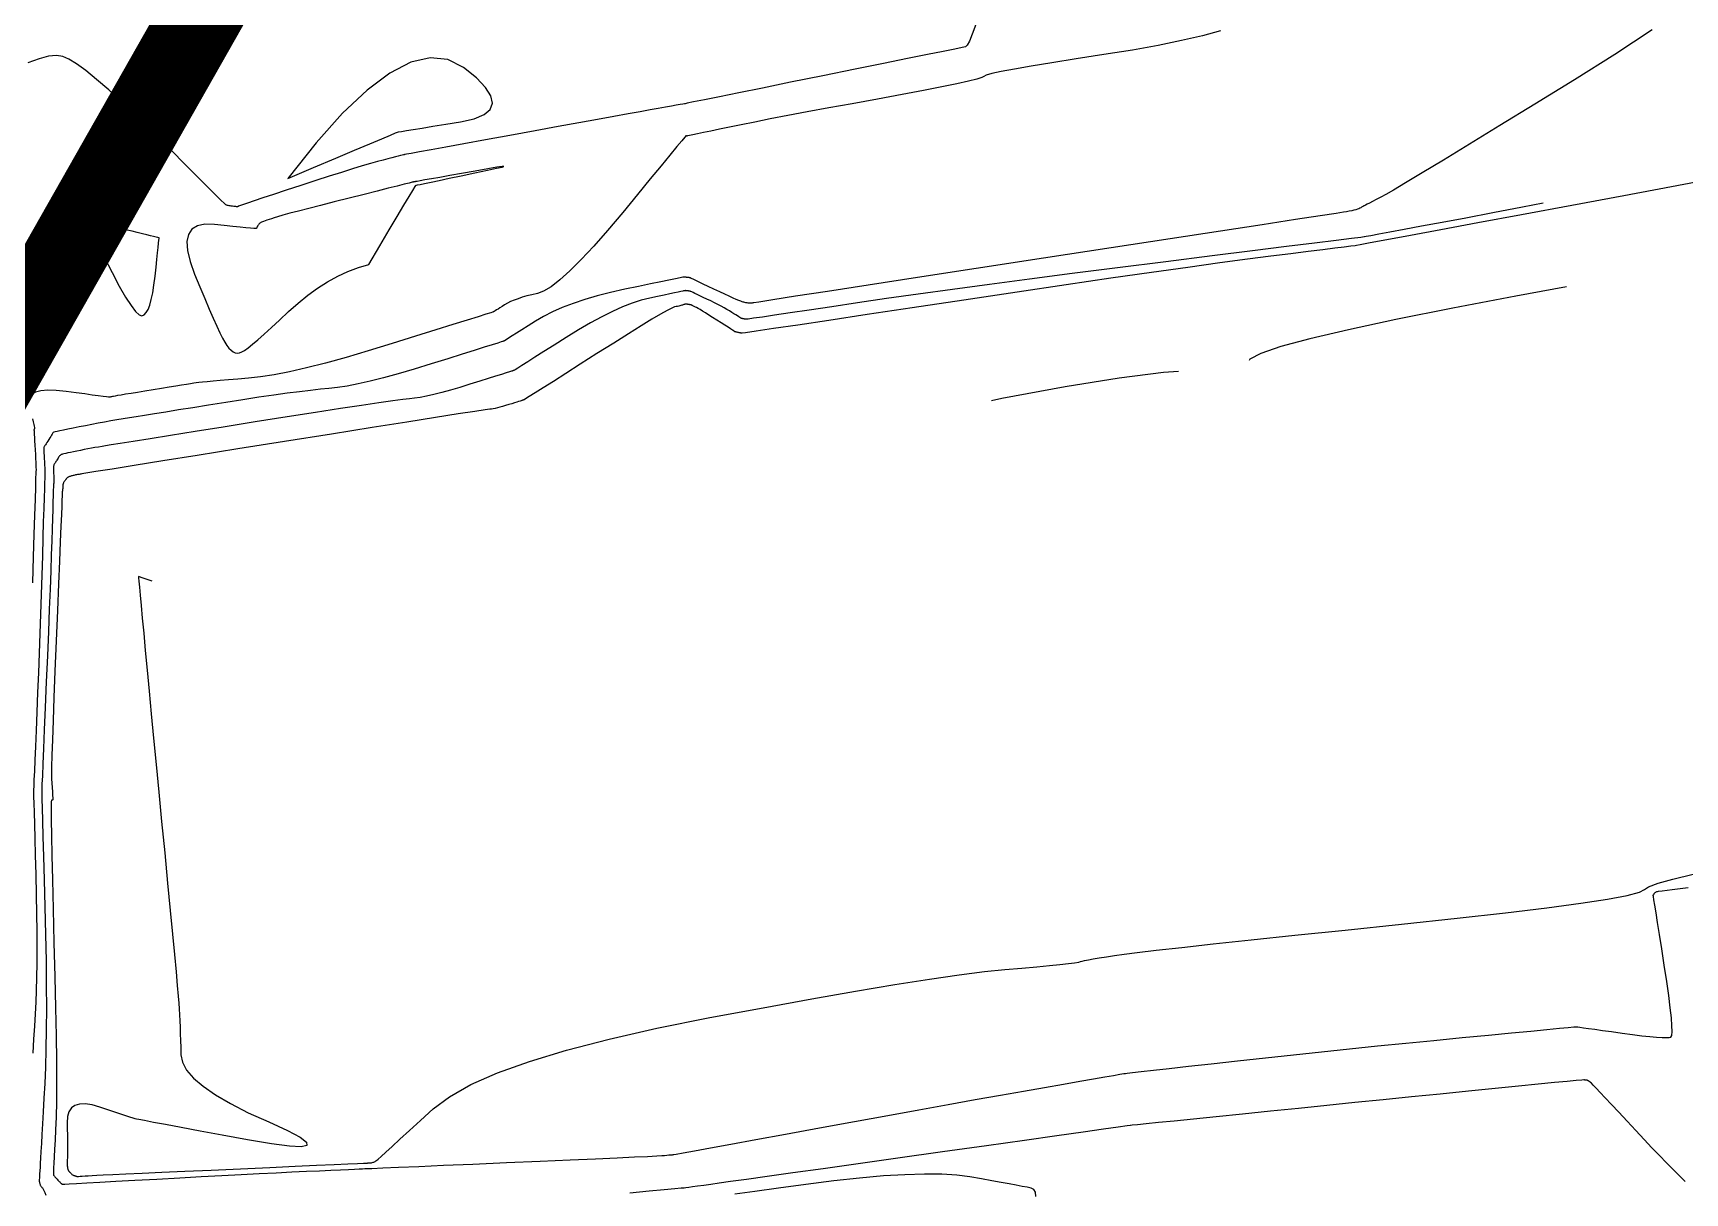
# Model space of a CAD drawing. Header units: metres. Extents: x 729358 to 732680, y 1423022 to 1426117.
# Drawn here: x 730748.8 to 730826.2, y 1425773.2 to 1425827.6 of the extents above; entities that cross this region are included whole.
import ezdxf

# ---------------------------------------------------------------- set-up
doc = ezdxf.new("R2010")
doc.units = ezdxf.units.M
doc.header["$MEASUREMENT"] = 0
doc.linetypes.add('PHANTOM', pattern=[2.5, 1.25, -0.25, 0.25, -0.25, 0.25, -0.25])
for name, color, linetype in [('36Bound', 6, 'PHANTOM'), ('CONTOUR', 59, 'Continuous'), ('INDEX-CON', 252, 'Continuous')]:
    doc.layers.add(name, color=color, linetype=linetype)

# ---------------------------------------------------------------- blocks, each defined once
blk = doc.blocks.new('ct 50 rai')
at = {"layer": 'CONTOUR'}
for points in [[(-209.007, 48.957), (-209.178, 48.507), (-209.316, 48.183), (-209.423, 47.984), (-209.497, 47.911), (-209.653, 47.88), (-210.003, 47.81), (-210.547, 47.701), (-211.286, 47.551), (-212.219, 47.362), (-213.347, 47.134), (-214.669, 46.865), (-216.186, 46.557), (-217.699, 46.25), (-219.01, 45.983), (-220.12, 45.758), (-221.028, 45.574), (-221.734, 45.43), (-222.239, 45.328), (-222.541, 45.266), (-222.642, 45.246), (-222.642, 45.246), (-222.642, 45.246), (-222.643, 45.246), (-222.643, 45.246), (-222.643, 45.246), (-222.643, 45.246), (-222.643, 45.246), (-222.643, 45.246), (-222.669, 45.241), (-222.746, 45.227), (-222.874, 45.205), (-223.053, 45.173), (-223.283, 45.132), (-223.565, 45.082), (-223.897, 45.023), (-224.281, 44.955), (-224.742, 44.873), (-225.306, 44.772), (-225.972, 44.651), (-226.741, 44.512), (-227.613, 44.354), (-228.588, 44.176), (-229.666, 43.98), (-230.846, 43.764), (-232.001, 43.553), (-233.003, 43.37), (-233.85, 43.215), (-234.544, 43.088), (-235.084, 42.99), (-235.47, 42.919), (-235.703, 42.876), (-235.782, 42.862), (-235.784, 42.861), (-235.787, 42.861), (-235.791, 42.86), (-235.796, 42.859), (-235.801, 42.857), (-235.807, 42.856), (-235.814, 42.854), (-235.822, 42.852), (-235.844, 42.847), (-235.894, 42.834), (-235.973, 42.814), (-236.081, 42.787), (-236.217, 42.753), (-236.382, 42.712), (-236.575, 42.664), (-236.796, 42.609), (-237.063, 42.538), (-237.391, 42.445), (-237.78, 42.33), (-238.231, 42.192), (-238.744, 42.032), (-239.318, 41.849), (-239.953, 41.643), (-240.65, 41.415), (-241.332, 41.191), (-241.924, 40.996), (-242.425, 40.831), (-242.836, 40.696), (-243.155, 40.591), (-243.385, 40.515), (-243.523, 40.469), (-243.571, 40.452), (-243.574, 40.451), (-243.576, 40.449), (-243.579, 40.447), (-243.581, 40.445), (-243.583, 40.443), (-243.585, 40.441), (-243.587, 40.438), (-243.588, 40.436), (-243.59, 40.433), (-243.591, 40.431), (-243.592, 40.428), (-243.593, 40.426), (-243.594, 40.425), (-243.594, 40.423), (-243.595, 40.421), (-243.595, 40.42), (-243.599, 40.419), (-243.611, 40.42), (-243.631, 40.421), (-243.658, 40.423), (-243.694, 40.427), (-243.737, 40.431), (-243.788, 40.437), (-243.847, 40.443), (-243.906, 40.451), (-243.96, 40.458), (-244.008, 40.466), (-244.05, 40.474), (-244.086, 40.483), (-244.116, 40.491), (-244.14, 40.5), (-244.159, 40.509), (-244.224, 40.569), (-244.391, 40.731), (-244.658, 40.995), (-245.025, 41.36), (-245.494, 41.827), (-246.063, 42.396), (-246.732, 43.066), (-247.503, 43.838), (-248.288, 44.614), (-249.003, 45.298), (-249.647, 45.89), (-250.221, 46.389), (-250.723, 46.796), (-251.156, 47.11), (-251.517, 47.332), (-251.808, 47.461), (-252.102, 47.504), (-252.472, 47.468), (-252.918, 47.353), (-253.44, 47.158)], [(-177.31, 48.703), (-179.062, 47.556), (-180.954, 46.368), (-182.808, 45.227), (-184.449, 44.22), (-185.876, 43.347), (-187.089, 42.609), (-188.088, 42.005), (-188.874, 41.535), (-189.446, 41.199), (-189.804, 40.998), (-190.04, 40.872), (-190.245, 40.763), (-190.419, 40.67), (-190.562, 40.594), (-190.674, 40.535), (-190.756, 40.493), (-190.806, 40.467), (-190.826, 40.457), (-190.832, 40.455), (-190.844, 40.449), (-190.86, 40.441), (-190.881, 40.43), (-190.907, 40.415), (-190.938, 40.398), (-190.974, 40.377), (-191.014, 40.354), (-191.064, 40.329), (-191.126, 40.304), (-191.202, 40.28), (-191.291, 40.256), (-191.394, 40.233), (-191.509, 40.209), (-191.638, 40.186), (-191.779, 40.164), (-192.129, 40.11), (-192.881, 39.995), (-194.035, 39.818), (-195.592, 39.579), (-197.551, 39.279), (-199.913, 38.917), (-202.677, 38.493), (-205.844, 38.007), (-209.003, 37.523), (-211.744, 37.102), (-214.067, 36.745), (-215.973, 36.453), (-217.461, 36.224), (-218.531, 36.058), (-219.183, 35.957), (-219.418, 35.92), (-219.444, 35.915), (-219.471, 35.911), (-219.499, 35.908), (-219.528, 35.905), (-219.558, 35.904), (-219.589, 35.904), (-219.62, 35.904), (-219.653, 35.906), (-219.687, 35.908), (-219.723, 35.912), (-219.76, 35.918), (-219.798, 35.925), (-219.838, 35.934), (-219.88, 35.944), (-219.923, 35.955), (-219.968, 35.968), (-220.029, 35.99), (-220.119, 36.026), (-220.239, 36.077), (-220.389, 36.144), (-220.569, 36.225), (-220.779, 36.322), (-221.019, 36.433), (-221.288, 36.559), (-221.555, 36.685), (-221.786, 36.794), (-221.981, 36.886), (-222.142, 36.962), (-222.266, 37.02), (-222.355, 37.062), (-222.409, 37.088), (-222.427, 37.096), (-222.427, 37.096), (-222.428, 37.096), (-222.428, 37.096), (-222.428, 37.097), (-222.429, 37.097), (-222.43, 37.097), (-222.43, 37.097), (-222.431, 37.097), (-222.434, 37.097), (-222.441, 37.098), (-222.452, 37.1), (-222.466, 37.101), (-222.485, 37.103), (-222.508, 37.106), (-222.535, 37.109), (-222.566, 37.113), (-222.597, 37.116), (-222.624, 37.119), (-222.647, 37.122), (-222.666, 37.124), (-222.681, 37.125), (-222.692, 37.126), (-222.699, 37.127), (-222.702, 37.127), (-222.746, 37.117), (-222.876, 37.09), (-223.092, 37.045), (-223.394, 36.982), (-223.782, 36.901), (-224.256, 36.803), (-224.816, 36.686), (-225.462, 36.552), (-226.131, 36.403), (-226.758, 36.244), (-227.344, 36.073), (-227.889, 35.892), (-228.393, 35.7), (-228.856, 35.498), (-229.277, 35.284), (-229.658, 35.06), (-229.996, 34.845), (-230.29, 34.657), (-230.54, 34.498), (-230.747, 34.368), (-230.91, 34.265), (-231.029, 34.191), (-231.105, 34.144), (-231.137, 34.127), (-231.147, 34.123), (-231.156, 34.119), (-231.165, 34.116), (-231.174, 34.113), (-231.182, 34.11), (-231.19, 34.107), (-231.197, 34.105), (-231.204, 34.102), (-231.262, 34.084), (-231.423, 34.033), (-231.686, 33.951), (-232.052, 33.836), (-232.521, 33.689), (-233.092, 33.51), (-233.766, 33.299), (-234.543, 33.055), (-235.342, 32.81), (-236.084, 32.594), (-236.768, 32.407), (-237.396, 32.248), (-237.966, 32.118), (-238.479, 32.017), (-238.935, 31.945), (-239.334, 31.902), (-239.733, 31.867), (-240.191, 31.818), (-240.708, 31.756), (-241.283, 31.681), (-241.917, 31.593), (-242.61, 31.492), (-243.361, 31.378), (-244.171, 31.251), (-244.976, 31.122), (-245.712, 31.005), (-246.379, 30.898), (-246.977, 30.803), (-247.507, 30.718), (-247.968, 30.644), (-248.36, 30.582), (-248.684, 30.53), (-248.974, 30.483), (-249.265, 30.434), (-249.557, 30.383), (-249.85, 30.33), (-250.145, 30.275), (-250.441, 30.219), (-250.739, 30.161), (-251.037, 30.101), (-251.318, 30.044), (-251.562, 29.994), (-251.768, 29.952), (-251.938, 29.917), (-252.071, 29.889), (-252.167, 29.869), (-252.226, 29.856), (-252.248, 29.851), (-252.254, 29.845), (-252.266, 29.828), (-252.284, 29.802), (-252.308, 29.766), (-252.337, 29.719), (-252.372, 29.663), (-252.414, 29.597), (-252.46, 29.521), (-252.507, 29.444), (-252.549, 29.377), (-252.585, 29.319), (-252.615, 29.27), (-252.64, 29.23), (-252.66, 29.2), (-252.674, 29.178), (-252.682, 29.166), (-252.687, 29.149), (-252.69, 29.112), (-252.691, 29.055), (-252.691, 28.978), (-252.688, 28.882), (-252.683, 28.766), (-252.677, 28.63), (-252.669, 28.474), (-252.661, 28.318), (-252.654, 28.181), (-252.649, 28.063), (-252.645, 27.963), (-252.643, 27.882), (-252.642, 27.82), (-252.644, 27.776), (-252.646, 27.752), (-252.651, 27.681), (-252.659, 27.498), (-252.669, 27.205), (-252.682, 26.8), (-252.698, 26.283), (-252.717, 25.655), (-252.739, 24.916), (-252.763, 24.065), (-252.79, 23.158), (-252.818, 22.248), (-252.848, 21.337), (-252.879, 20.423), (-252.912, 19.506), (-252.947, 18.588), (-252.983, 17.668), (-253.021, 16.745), (-253.058, 15.879), (-253.089, 15.128), (-253.116, 14.492), (-253.137, 13.972), (-253.154, 13.567), (-253.166, 13.278), (-253.174, 13.103), (-253.176, 13.044), (-253.176, 13.043), (-253.176, 13.041), (-253.176, 13.039), (-253.176, 13.037), (-253.176, 13.034), (-253.176, 13.031), (-253.176, 13.028), (-253.176, 13.024), (-253.175, 12.96), (-253.17, 12.775), (-253.161, 12.469), (-253.15, 12.042), (-253.135, 11.495), (-253.116, 10.827), (-253.095, 10.038), (-253.069, 9.128), (-253.046, 8.186), (-253.03, 7.299), (-253.02, 6.468), (-253.017, 5.693), (-253.021, 4.973), (-253.032, 4.31), (-253.05, 3.701), (-253.075, 3.149), (-253.104, 2.606), (-253.136, 2.028), (-253.171, 1.414), (-253.209, 0.764)], [(-175.762, -5.246), (-176.037, -4.978), (-176.331, -4.685), (-176.644, -4.369), (-176.976, -4.028), (-177.326, -3.664), (-177.696, -3.275), (-178.084, -2.863), (-178.491, -2.427), (-178.882, -2.006), (-179.223, -1.64), (-179.512, -1.33), (-179.751, -1.074), (-179.939, -0.874), (-180.077, -0.729), (-180.163, -0.639), (-180.199, -0.604), (-180.21, -0.596), (-180.22, -0.589), (-180.232, -0.581), (-180.243, -0.574), (-180.255, -0.566), (-180.267, -0.558), (-180.279, -0.55), (-180.292, -0.542), (-180.305, -0.535), (-180.317, -0.528), (-180.33, -0.522), (-180.343, -0.517), (-180.357, -0.512), (-180.37, -0.509), (-180.383, -0.506), (-180.397, -0.504), (-180.41, -0.503), (-180.424, -0.501), (-180.438, -0.499), (-180.453, -0.497), (-180.468, -0.495), (-180.483, -0.493), (-180.498, -0.491), (-180.513, -0.488), (-180.612, -0.495), (-180.875, -0.518), (-181.304, -0.558), (-181.897, -0.615), (-182.656, -0.69), (-183.58, -0.782), (-184.669, -0.89), (-185.923, -1.016), (-187.258, -1.151), (-188.59, -1.285), (-189.919, -1.419), (-191.244, -1.553), (-192.567, -1.687), (-193.887, -1.821), (-195.203, -1.955), (-196.516, -2.089), (-197.746, -2.215), (-198.813, -2.324), (-199.715, -2.416), (-200.454, -2.491), (-201.029, -2.55), (-201.44, -2.592), (-201.687, -2.617), (-201.771, -2.626), (-201.772, -2.626), (-201.774, -2.626), (-201.776, -2.626), (-201.777, -2.627), (-201.779, -2.627), (-201.781, -2.627), (-201.782, -2.627), (-201.784, -2.627), (-201.923, -2.647), (-202.336, -2.705), (-203.024, -2.802), (-203.986, -2.937), (-205.223, -3.111), (-206.735, -3.323), (-208.52, -3.574), (-210.581, -3.864), (-212.667, -4.157), (-214.531, -4.419), (-216.172, -4.649), (-217.59, -4.848), (-218.786, -5.015), (-219.759, -5.151), (-220.509, -5.255), (-221.037, -5.328), (-221.427, -5.382), (-221.766, -5.429), (-222.052, -5.468), (-222.286, -5.5), (-222.469, -5.525), (-222.599, -5.543), (-222.677, -5.554), (-222.704, -5.557), (-222.704, -5.557), (-222.705, -5.558), (-222.706, -5.558), (-222.708, -5.558), (-222.71, -5.558), (-222.712, -5.558), (-222.715, -5.559), (-222.718, -5.559), (-222.821, -5.569), (-223.124, -5.596), (-223.626, -5.642), (-224.329, -5.706), (-225.23, -5.788)]]:
    blk.add_lwpolyline(points, dxfattribs=at)
at = {"layer": 'CONTOUR', "flags": 128}
for points in [[(-174.348, 41.748), (-176.406, 41.36), (-178.649, 40.939), (-181.078, 40.485), (-183.441, 40.045), (-185.49, 39.663), (-187.223, 39.34), (-188.642, 39.076), (-189.745, 38.87), (-190.534, 38.723), (-191.008, 38.635), (-191.166, 38.606), (-191.168, 38.605), (-191.169, 38.605), (-191.17, 38.605), (-191.172, 38.605), (-191.174, 38.604), (-191.175, 38.604), (-191.177, 38.604), (-191.179, 38.603), (-191.243, 38.595), (-191.432, 38.572), (-191.746, 38.533), (-192.185, 38.478), (-192.748, 38.408), (-193.436, 38.322), (-194.249, 38.221), (-195.186, 38.104), (-196.286, 37.963), (-197.585, 37.789), (-199.084, 37.581), (-200.782, 37.341), (-202.68, 37.067), (-204.777, 36.761), (-207.074, 36.421), (-209.57, 36.048), (-212.004, 35.682), (-214.114, 35.366), (-215.9, 35.098), (-217.362, 34.879), (-218.501, 34.709), (-219.315, 34.588), (-219.805, 34.515), (-219.971, 34.491), (-219.978, 34.492), (-219.988, 34.494), (-220.003, 34.497), (-220.022, 34.501), (-220.045, 34.505), (-220.072, 34.511), (-220.103, 34.517), (-220.139, 34.525), (-220.174, 34.532), (-220.204, 34.539), (-220.23, 34.544), (-220.252, 34.549), (-220.269, 34.553), (-220.281, 34.555), (-220.288, 34.557), (-220.291, 34.558), (-220.305, 34.566), (-220.346, 34.592), (-220.413, 34.635), (-220.506, 34.695), (-220.627, 34.771), (-220.774, 34.865), (-220.947, 34.976), (-221.147, 35.103), (-221.35, 35.232), (-221.53, 35.346), (-221.689, 35.445), (-221.825, 35.53), (-221.94, 35.599), (-222.032, 35.654), (-222.102, 35.694), (-222.151, 35.719), (-222.186, 35.735), (-222.219, 35.751), (-222.247, 35.764), (-222.272, 35.776), (-222.294, 35.787), (-222.312, 35.795), (-222.326, 35.803), (-222.337, 35.808), (-222.348, 35.813), (-222.36, 35.818), (-222.375, 35.822), (-222.392, 35.827), (-222.412, 35.831), (-222.434, 35.835), (-222.457, 35.839), (-222.484, 35.843), (-222.509, 35.847), (-222.532, 35.85), (-222.552, 35.853), (-222.569, 35.855), (-222.583, 35.857), (-222.594, 35.859), (-222.602, 35.86), (-222.607, 35.86), (-222.612, 35.86), (-222.62, 35.859), (-222.631, 35.856), (-222.644, 35.852), (-222.66, 35.847), (-222.679, 35.841), (-222.701, 35.834), (-222.726, 35.825), (-222.755, 35.815), (-222.79, 35.805), (-222.832, 35.793), (-222.88, 35.781), (-222.934, 35.768), (-222.995, 35.754), (-223.062, 35.74), (-223.136, 35.724), (-223.259, 35.676), (-223.478, 35.564), (-223.79, 35.387), (-224.197, 35.146), (-224.698, 34.84), (-225.294, 34.47), (-225.984, 34.036), (-226.769, 33.537), (-227.55, 33.039), (-228.23, 32.606), (-228.809, 32.238), (-229.287, 31.936), (-229.664, 31.699), (-229.94, 31.527), (-230.114, 31.42), (-230.188, 31.379), (-230.21, 31.371), (-230.229, 31.363), (-230.245, 31.357), (-230.259, 31.352), (-230.269, 31.348), (-230.277, 31.345), (-230.283, 31.343), (-230.285, 31.342), (-230.296, 31.339), (-230.326, 31.329), (-230.375, 31.314), (-230.443, 31.293), (-230.53, 31.265), (-230.636, 31.232), (-230.761, 31.193), (-230.905, 31.148), (-231.053, 31.102), (-231.19, 31.062), (-231.317, 31.028), (-231.434, 30.998), (-231.539, 30.974), (-231.635, 30.955), (-231.719, 30.942), (-231.793, 30.934), (-232.003, 30.906), (-232.497, 30.832), (-233.274, 30.711), (-234.334, 30.545), (-235.677, 30.333), (-237.304, 30.075), (-239.214, 29.771), (-241.407, 29.422), (-243.599, 29.072), (-245.504, 28.768), (-247.122, 28.509), (-248.453, 28.297), (-249.498, 28.13), (-250.256, 28.009), (-250.727, 27.934), (-250.911, 27.904), (-250.952, 27.898), (-250.994, 27.891), (-251.035, 27.883), (-251.077, 27.876), (-251.119, 27.868), (-251.16, 27.86), (-251.203, 27.852), (-251.245, 27.844), (-251.286, 27.835), (-251.325, 27.826), (-251.362, 27.816), (-251.397, 27.807), (-251.43, 27.797), (-251.46, 27.787), (-251.488, 27.776), (-251.514, 27.765), (-251.538, 27.754), (-251.559, 27.743), (-251.578, 27.732), (-251.595, 27.721), (-251.61, 27.71), (-251.623, 27.699), (-251.633, 27.687), (-251.641, 27.676), (-251.649, 27.664), (-251.658, 27.65), (-251.668, 27.636), (-251.679, 27.619), (-251.692, 27.602), (-251.706, 27.583), (-251.721, 27.563), (-251.737, 27.541), (-251.753, 27.518), (-251.767, 27.496), (-251.778, 27.473), (-251.787, 27.451), (-251.794, 27.428), (-251.798, 27.405), (-251.801, 27.382), (-251.8, 27.36), (-251.8, 27.337), (-251.799, 27.314), (-251.8, 27.292), (-251.801, 27.269), (-251.804, 27.247), (-251.807, 27.225), (-251.81, 27.204), (-251.815, 27.182), (-251.82, 27.154), (-251.824, 27.114), (-251.829, 27.06), (-251.833, 26.994), (-251.837, 26.914), (-251.841, 26.822), (-251.845, 26.717), (-251.848, 26.599), (-251.856, 26.389), (-251.87, 26.005), (-251.893, 25.45), (-251.922, 24.722), (-251.959, 23.821), (-252.004, 22.748), (-252.055, 21.502), (-252.115, 20.084), (-252.173, 18.666), (-252.223, 17.42), (-252.263, 16.347), (-252.294, 15.447), (-252.316, 14.719), (-252.329, 14.164), (-252.333, 13.782), (-252.328, 13.572), (-252.319, 13.456), (-252.312, 13.354), (-252.305, 13.267), (-252.3, 13.195), (-252.296, 13.137), (-252.294, 13.094), (-252.293, 13.065), (-252.293, 13.051), (-252.293, 13.043), (-252.293, 13.03), (-252.293, 13.014), (-252.292, 12.994), (-252.291, 12.97), (-252.29, 12.942), (-252.288, 12.91), (-252.286, 12.875), (-252.283, 12.839), (-252.281, 12.805), (-252.279, 12.775), (-252.278, 12.747), (-252.277, 12.722), (-252.276, 12.7), (-252.275, 12.681), (-252.274, 12.665), (-252.275, 12.651), (-252.278, 12.639), (-252.283, 12.631), (-252.289, 12.625), (-252.298, 12.621), (-252.309, 12.62), (-252.322, 12.622), (-252.337, 12.626), (-252.349, 12.526), (-252.354, 12.216), (-252.35, 11.696), (-252.339, 10.967), (-252.32, 10.027), (-252.293, 8.877), (-252.259, 7.517), (-252.217, 5.948), (-252.175, 4.345), (-252.143, 2.887), (-252.12, 1.574), (-252.106, 0.406), (-252.101, -0.618), (-252.106, -1.497), (-252.119, -2.231), (-252.142, -2.821), (-252.168, -3.307), (-252.19, -3.729), (-252.208, -4.088), (-252.222, -4.383), (-252.233, -4.616), (-252.24, -4.784), (-252.243, -4.89), (-252.242, -4.932), (-252.237, -4.945), (-252.227, -4.961), (-252.213, -4.981), (-252.194, -5.005), (-252.171, -5.033), (-252.143, -5.065), (-252.11, -5.1), (-252.073, -5.14), (-252.036, -5.179), (-252.002, -5.214), (-251.973, -5.244), (-251.948, -5.271), (-251.927, -5.293), (-251.91, -5.31), (-251.897, -5.323), (-251.888, -5.332), (-251.881, -5.339), (-251.874, -5.345), (-251.867, -5.351), (-251.859, -5.356), (-251.851, -5.36), (-251.842, -5.364), (-251.833, -5.367), (-251.824, -5.37), (-251.816, -5.372), (-251.808, -5.374), (-251.801, -5.376), (-251.795, -5.378), (-251.791, -5.379), (-251.787, -5.379), (-251.785, -5.38), (-251.783, -5.38), (-251.713, -5.376), (-251.507, -5.365), (-251.164, -5.345), (-250.684, -5.318), (-250.067, -5.283), (-249.313, -5.241), (-248.423, -5.191), (-247.396, -5.133), (-246.327, -5.073), (-245.314, -5.018), (-244.355, -4.966), (-243.451, -4.919), (-242.603, -4.875), (-241.809, -4.836), (-241.069, -4.8), (-240.385, -4.769), (-239.769, -4.742), (-239.235, -4.718), (-238.784, -4.698), (-238.414, -4.681), (-238.126, -4.669), (-237.921, -4.66), (-237.797, -4.654), (-237.756, -4.652), (-237.755, -4.652), (-237.755, -4.652), (-237.754, -4.652), (-237.754, -4.652), (-237.753, -4.652), (-237.752, -4.652), (-237.751, -4.652), (-237.751, -4.652), (-237.645, -4.647), (-237.328, -4.634), (-236.802, -4.611), (-236.065, -4.58), (-235.117, -4.54), (-233.96, -4.49), (-232.592, -4.432), (-231.013, -4.365), (-229.427, -4.297), (-228.033, -4.237), (-226.834, -4.184), (-225.827, -4.139), (-225.015, -4.101), (-224.395, -4.071), (-223.969, -4.048), (-223.737, -4.034), (-223.61, -4.023), (-223.5, -4.014), (-223.406, -4.006), (-223.33, -4), (-223.27, -3.995), (-223.228, -3.992), (-223.202, -3.989), (-223.193, -3.989), (-223.192, -3.988), (-223.19, -3.988), (-223.188, -3.988), (-223.184, -3.988), (-223.181, -3.987), (-223.176, -3.987), (-223.171, -3.986), (-223.165, -3.986), (-223.053, -3.966), (-222.729, -3.907), (-222.194, -3.809), (-221.448, -3.673), (-220.49, -3.497), (-219.321, -3.283), (-217.94, -3.03), (-216.348, -2.738), (-214.698, -2.436), (-213.142, -2.153), (-211.681, -1.888), (-210.314, -1.641), (-209.042, -1.413), (-207.865, -1.203), (-206.782, -1.012), (-205.793, -0.84), (-204.911, -0.687), (-204.146, -0.554), (-203.498, -0.441), (-202.968, -0.349), (-202.555, -0.278), (-202.259, -0.226), (-202.08, -0.196), (-202.019, -0.185), (-202.016, -0.185), (-202.014, -0.184), (-202.012, -0.184), (-202.009, -0.184), (-202.007, -0.183), (-202.005, -0.183), (-202.003, -0.183), (-202.002, -0.182), (-201.918, -0.173), (-201.671, -0.146), (-201.261, -0.1), (-200.686, -0.036), (-199.949, 0.046), (-199.048, 0.147), (-197.983, 0.266), (-196.755, 0.402), (-195.444, 0.547), (-194.132, 0.69), (-192.818, 0.83), (-191.502, 0.967), (-190.185, 1.102), (-188.866, 1.235), (-187.546, 1.365), (-186.224, 1.493), (-184.983, 1.612), (-183.907, 1.715), (-182.995, 1.802), (-182.248, 1.873), (-181.665, 1.928), (-181.246, 1.968), (-180.992, 1.992), (-180.902, 2), (-180.894, 2), (-180.887, 2), (-180.879, 2), (-180.872, 2), (-180.865, 2), (-180.857, 2), (-180.85, 2), (-180.843, 1.999), (-180.804, 1.995), (-180.7, 1.981), (-180.532, 1.958), (-180.3, 1.925), (-180.003, 1.884), (-179.642, 1.833), (-179.217, 1.774), (-178.728, 1.704), (-178.235, 1.637), (-177.802, 1.583), (-177.427, 1.541), (-177.112, 1.511), (-176.855, 1.495), (-176.658, 1.491), (-176.519, 1.5), (-176.439, 1.521), (-176.4, 1.598), (-176.383, 1.774), (-176.388, 2.048), (-176.416, 2.42), (-176.466, 2.891), (-176.539, 3.46), (-176.634, 4.128), (-176.751, 4.894), (-176.871, 5.659), (-176.976, 6.321), (-177.064, 6.882), (-177.136, 7.341), (-177.193, 7.698), (-177.233, 7.953), (-177.257, 8.106), (-177.265, 8.157), (-177.265, 8.159), (-177.263, 8.163), (-177.259, 8.169), (-177.254, 8.179), (-177.248, 8.191), (-177.24, 8.205), (-177.23, 8.222), (-177.219, 8.242), (-177.206, 8.262), (-177.19, 8.28), (-177.17, 8.296), (-177.147, 8.311), (-177.121, 8.324), (-177.092, 8.335), (-177.06, 8.344), (-177.025, 8.351), (-176.845, 8.374), (-176.378, 8.431), (-175.624, 8.521)], [(-241.251, 41.748), (-240.053, 42.255), (-239.014, 42.695), (-238.134, 43.067), (-237.413, 43.372), (-236.852, 43.609), (-236.45, 43.779), (-236.207, 43.881), (-236.123, 43.916), (-236.073, 43.925), (-235.932, 43.948), (-235.7, 43.987), (-235.376, 44.04), (-234.962, 44.107), (-234.456, 44.19), (-233.859, 44.288), (-233.171, 44.4), (-232.527, 44.544), (-232.062, 44.739), (-231.776, 44.983), (-231.668, 45.277), (-231.739, 45.62), (-231.99, 46.014), (-232.419, 46.457), (-233.027, 46.949), (-233.766, 47.321), (-234.588, 47.401), (-235.492, 47.189), (-236.478, 46.685), (-237.547, 45.888), (-238.699, 44.8), (-239.934, 43.42), (-241.251, 41.748)]]:
    blk.add_lwpolyline(points, dxfattribs=at)
at = {"layer": 'INDEX-CON'}
for points in [[(-197.544, 48.668), (-198.398, 48.434), (-199.371, 48.204), (-200.465, 47.98), (-201.678, 47.761), (-203.011, 47.546), (-204.317, 47.345), (-205.451, 47.165), (-206.413, 47.006), (-207.202, 46.868), (-207.819, 46.752), (-208.264, 46.656), (-208.536, 46.582), (-208.635, 46.528), (-208.725, 46.474), (-208.967, 46.398), (-209.362, 46.298), (-209.909, 46.177), (-210.609, 46.032), (-211.461, 45.866), (-212.466, 45.676), (-213.624, 45.464), (-214.812, 45.248), (-215.908, 45.047), (-216.912, 44.861), (-217.825, 44.689), (-218.645, 44.532), (-219.374, 44.39), (-220.011, 44.262), (-220.556, 44.15), (-221.024, 44.051), (-221.429, 43.965), (-221.772, 43.893), (-222.053, 43.834), (-222.272, 43.788), (-222.428, 43.755), (-222.522, 43.735), (-222.554, 43.729), (-222.555, 43.729), (-222.557, 43.729), (-222.559, 43.73), (-222.562, 43.73), (-222.565, 43.731), (-222.569, 43.733), (-222.574, 43.734), (-222.58, 43.736), (-222.585, 43.737), (-222.59, 43.739), (-222.594, 43.74), (-222.598, 43.741), (-222.601, 43.741), (-222.603, 43.742), (-222.604, 43.742), (-222.605, 43.742), (-222.606, 43.742), (-222.606, 43.741), (-222.607, 43.741), (-222.607, 43.741), (-222.608, 43.741), (-222.608, 43.741), (-222.609, 43.741), (-222.609, 43.741), (-222.61, 43.74), (-222.61, 43.74), (-222.61, 43.74), (-222.611, 43.74), (-222.611, 43.74), (-222.611, 43.74), (-222.611, 43.74), (-222.611, 43.74), (-222.658, 43.684), (-222.796, 43.516), (-223.027, 43.236), (-223.35, 42.844), (-223.765, 42.34), (-224.273, 41.724), (-224.873, 40.996), (-225.565, 40.156), (-226.274, 39.312), (-226.923, 38.574), (-227.512, 37.941), (-228.042, 37.414), (-228.512, 36.991), (-228.922, 36.674), (-229.272, 36.462), (-229.563, 36.355), (-229.815, 36.299), (-230.051, 36.24), (-230.269, 36.178), (-230.47, 36.113), (-230.654, 36.045), (-230.82, 35.973), (-230.97, 35.899), (-231.102, 35.822), (-231.218, 35.747), (-231.32, 35.683), (-231.406, 35.628), (-231.477, 35.583), (-231.533, 35.548), (-231.574, 35.522), (-231.6, 35.506), (-231.611, 35.5), (-231.615, 35.499), (-231.619, 35.497), (-231.625, 35.495), (-231.631, 35.493), (-231.638, 35.491), (-231.646, 35.488), (-231.654, 35.485), (-231.663, 35.482), (-231.745, 35.457), (-231.972, 35.385), (-232.342, 35.269), (-232.857, 35.108), (-233.517, 34.901), (-234.321, 34.649), (-235.269, 34.351), (-236.362, 34.009), (-237.486, 33.664), (-238.53, 33.36), (-239.494, 33.096), (-240.377, 32.873), (-241.18, 32.69), (-241.902, 32.548), (-242.543, 32.447), (-243.104, 32.386), (-243.598, 32.347), (-244.039, 32.311), (-244.425, 32.279), (-244.758, 32.25), (-245.037, 32.224), (-245.263, 32.201), (-245.434, 32.181), (-245.553, 32.165), (-245.664, 32.148), (-245.816, 32.123), (-246.007, 32.093), (-246.239, 32.055), (-246.512, 32.012), (-246.824, 31.962), (-247.177, 31.905), (-247.57, 31.842), (-247.961, 31.78), (-248.306, 31.724), (-248.606, 31.675), (-248.862, 31.633), (-249.071, 31.599), (-249.236, 31.571), (-249.356, 31.55), (-249.43, 31.536), (-249.479, 31.526), (-249.521, 31.517), (-249.556, 31.51), (-249.585, 31.504), (-249.608, 31.5), (-249.624, 31.496), (-249.634, 31.494), (-249.638, 31.494), (-249.669, 31.498), (-249.763, 31.511), (-249.92, 31.532), (-250.139, 31.562), (-250.421, 31.6), (-250.766, 31.647), (-251.173, 31.702), (-251.643, 31.765), (-252.109, 31.814), (-252.504, 31.824), (-252.828, 31.795), (-253.081, 31.728), (-253.263, 31.622)], [(-253.224, 30.479), (-253.188, 30.338), (-253.16, 30.225), (-253.142, 30.14), (-253.132, 30.084), (-253.13, 30.055), (-253.133, 30.042), (-253.136, 30.031), (-253.138, 30.02), (-253.141, 30.011), (-253.143, 30.004), (-253.145, 29.998), (-253.147, 29.993), (-253.148, 29.99), (-253.15, 29.987), (-253.151, 29.985), (-253.152, 29.983), (-253.153, 29.982), (-253.154, 29.98), (-253.154, 29.98), (-253.155, 29.979), (-253.155, 29.979), (-253.154, 29.964), (-253.152, 29.919), (-253.148, 29.845), (-253.142, 29.742), (-253.135, 29.608), (-253.126, 29.446), (-253.115, 29.253), (-253.103, 29.032), (-253.091, 28.809), (-253.081, 28.615), (-253.073, 28.448), (-253.067, 28.31), (-253.063, 28.199), (-253.06, 28.117), (-253.06, 28.063), (-253.062, 28.036), (-253.067, 27.944), (-253.076, 27.691), (-253.09, 27.277), (-253.107, 26.703), (-253.129, 25.968), (-253.155, 25.072), (-253.186, 24.016), (-253.221, 22.799)], [(-182.424, 40.582), (-183.386, 40.396), (-184.786, 40.129), (-186.044, 39.892), (-187.157, 39.685), (-188.122, 39.505), (-188.939, 39.353), (-189.608, 39.228), (-190.129, 39.131), (-190.502, 39.062), (-190.727, 39.02), (-190.804, 39.006), (-190.807, 39.005), (-190.809, 39.005), (-190.811, 39.004), (-190.813, 39.004), (-190.815, 39.004), (-190.817, 39.003), (-190.818, 39.003), (-190.819, 39.003), (-190.965, 38.985), (-191.401, 38.931), (-192.128, 38.84), (-193.145, 38.713), (-194.452, 38.551), (-196.049, 38.352), (-197.936, 38.117), (-200.114, 37.846), (-202.372, 37.562), (-204.501, 37.291), (-206.501, 37.032), (-208.371, 36.785), (-210.112, 36.549), (-211.724, 36.326), (-213.206, 36.115), (-214.559, 35.915), (-215.769, 35.734), (-216.819, 35.577), (-217.71, 35.445), (-218.443, 35.337), (-219.016, 35.254), (-219.431, 35.195), (-219.687, 35.16), (-219.784, 35.15), (-219.802, 35.152), (-219.82, 35.155), (-219.838, 35.157), (-219.856, 35.16), (-219.874, 35.163), (-219.892, 35.167), (-219.911, 35.17), (-219.929, 35.174), (-219.947, 35.178), (-219.962, 35.181), (-219.976, 35.184), (-219.988, 35.187), (-219.997, 35.189), (-220.005, 35.191), (-220.01, 35.193), (-220.014, 35.194), (-220.023, 35.199), (-220.045, 35.213), (-220.08, 35.235), (-220.127, 35.265), (-220.188, 35.304), (-220.262, 35.351), (-220.349, 35.406), (-220.449, 35.469), (-220.56, 35.538), (-220.681, 35.61), (-220.812, 35.684), (-220.953, 35.76), (-221.104, 35.839), (-221.266, 35.921), (-221.437, 36.005), (-221.618, 36.091), (-221.793, 36.174), (-221.945, 36.245), (-222.075, 36.307), (-222.182, 36.357), (-222.266, 36.397), (-222.327, 36.426), (-222.366, 36.444), (-222.382, 36.452), (-222.387, 36.455), (-222.394, 36.457), (-222.402, 36.459), (-222.41, 36.462), (-222.42, 36.464), (-222.432, 36.466), (-222.444, 36.468), (-222.457, 36.47), (-222.472, 36.472), (-222.487, 36.474), (-222.502, 36.476), (-222.518, 36.478), (-222.534, 36.48), (-222.551, 36.482), (-222.569, 36.485), (-222.587, 36.487), (-222.605, 36.488), (-222.622, 36.489), (-222.639, 36.489), (-222.655, 36.488), (-222.671, 36.486), (-222.686, 36.484), (-222.7, 36.48), (-222.714, 36.476), (-222.75, 36.466), (-222.833, 36.447), (-222.962, 36.419), (-223.137, 36.382), (-223.358, 36.335), (-223.626, 36.279), (-223.939, 36.213), (-224.299, 36.138), (-224.695, 36.04), (-225.118, 35.904), (-225.567, 35.73), (-226.043, 35.519), (-226.546, 35.27), (-227.075, 34.984), (-227.631, 34.66), (-228.213, 34.299), (-228.773, 33.942), (-229.26, 33.632), (-229.675, 33.368), (-230.017, 33.152), (-230.287, 32.982), (-230.484, 32.859), (-230.61, 32.782), (-230.662, 32.753), (-230.678, 32.747), (-230.692, 32.741), (-230.705, 32.737), (-230.716, 32.733), (-230.726, 32.729), (-230.734, 32.726), (-230.74, 32.724), (-230.745, 32.722), (-230.779, 32.711), (-230.875, 32.681), (-231.031, 32.632), (-231.248, 32.564), (-231.525, 32.477), (-231.864, 32.371), (-232.263, 32.246), (-232.724, 32.102), (-233.197, 31.956), (-233.637, 31.828), (-234.043, 31.717), (-234.415, 31.623), (-234.753, 31.546), (-235.057, 31.486), (-235.327, 31.444), (-235.563, 31.418), (-235.868, 31.386), (-236.344, 31.325), (-236.991, 31.234), (-237.809, 31.113), (-238.797, 30.963), (-239.957, 30.784), (-241.288, 30.575), (-242.789, 30.336), (-244.287, 30.097), (-245.608, 29.886), (-246.75, 29.704), (-247.715, 29.55), (-248.503, 29.424), (-249.112, 29.327), (-249.544, 29.258), (-249.798, 29.217), (-249.963, 29.19), (-250.129, 29.162), (-250.296, 29.133), (-250.464, 29.103), (-250.632, 29.072), (-250.801, 29.04), (-250.971, 29.006), (-251.141, 28.972), (-251.302, 28.939), (-251.444, 28.91), (-251.565, 28.884), (-251.668, 28.862), (-251.75, 28.843), (-251.813, 28.828), (-251.857, 28.816), (-251.881, 28.808), (-251.896, 28.8), (-251.913, 28.786), (-251.931, 28.767), (-251.952, 28.743), (-251.974, 28.715), (-251.998, 28.681), (-252.023, 28.642), (-252.051, 28.598), (-252.078, 28.554), (-252.103, 28.514), (-252.126, 28.477), (-252.147, 28.445), (-252.166, 28.416), (-252.183, 28.391), (-252.197, 28.37), (-252.21, 28.353), (-252.22, 28.334), (-252.229, 28.304), (-252.235, 28.264), (-252.239, 28.214), (-252.241, 28.155), (-252.241, 28.085), (-252.239, 28.006), (-252.235, 27.917), (-252.23, 27.827), (-252.227, 27.748), (-252.224, 27.677), (-252.223, 27.616), (-252.223, 27.565), (-252.225, 27.522), (-252.227, 27.49), (-252.231, 27.467), (-252.235, 27.417), (-252.242, 27.306), (-252.249, 27.132), (-252.258, 26.897), (-252.268, 26.599), (-252.279, 26.239), (-252.292, 25.817), (-252.306, 25.332), (-252.323, 24.769), (-252.345, 24.111), (-252.372, 23.357), (-252.403, 22.508), (-252.44, 21.563), (-252.481, 20.523), (-252.528, 19.387), (-252.579, 18.156), (-252.629, 16.958), (-252.673, 15.919), (-252.709, 15.039), (-252.74, 14.32), (-252.763, 13.76), (-252.78, 13.36), (-252.79, 13.12), (-252.793, 13.039), (-252.793, 13.038), (-252.793, 13.037), (-252.793, 13.035), (-252.793, 13.032), (-252.793, 13.029), (-252.793, 13.025), (-252.793, 13.021), (-252.793, 13.016), (-252.791, 12.927), (-252.784, 12.671), (-252.773, 12.247), (-252.756, 11.657), (-252.736, 10.899), (-252.71, 9.974), (-252.68, 8.881), (-252.645, 7.621), (-252.613, 6.317), (-252.59, 5.089), (-252.577, 3.938), (-252.573, 2.865), (-252.579, 1.868), (-252.594, 0.949), (-252.618, 0.107), (-252.652, -0.658), (-252.689, -1.352), (-252.723, -1.981), (-252.754, -2.545), (-252.782, -3.043), (-252.806, -3.476), (-252.827, -3.845), (-252.844, -4.148), (-252.859, -4.386), (-252.871, -4.578), (-252.881, -4.746), (-252.89, -4.887), (-252.898, -5.004), (-252.903, -5.095), (-252.907, -5.161), (-252.91, -5.201), (-252.911, -5.216), (-252.91, -5.22), (-252.909, -5.228), (-252.907, -5.238), (-252.905, -5.251), (-252.901, -5.268), (-252.897, -5.288), (-252.891, -5.311), (-252.885, -5.337), (-252.878, -5.364), (-252.869, -5.39), (-252.859, -5.415), (-252.847, -5.439), (-252.834, -5.462), (-252.819, -5.484), (-252.802, -5.504), (-252.784, -5.523), (-252.761, -5.553), (-252.73, -5.604), (-252.692, -5.677), (-252.646, -5.771), (-252.592, -5.886)], [(-181.333, 36.667), (-183.7, 36.228), (-186.665, 35.664), (-189.325, 35.136), (-191.555, 34.66), (-193.355, 34.237), (-194.725, 33.867), (-195.664, 33.549), (-196.173, 33.284), (-196.198, 33.217)], [(-247.617, 22.871), (-248.043, 23.017), (-248.254, 23.089), (-248.249, 23.035), (-248.235, 22.872), (-248.21, 22.601), (-248.175, 22.222), (-248.131, 21.734), (-248.077, 21.139), (-248.012, 20.434), (-247.938, 19.622), (-247.855, 18.715), (-247.763, 17.73), (-247.662, 16.664), (-247.553, 15.52), (-247.435, 14.296), (-247.309, 12.992), (-247.174, 11.61), (-247.03, 10.147), (-246.891, 8.723), (-246.768, 7.454), (-246.661, 6.341), (-246.57, 5.383), (-246.496, 4.58), (-246.438, 3.933), (-246.396, 3.442), (-246.371, 3.105), (-246.354, 2.841), (-246.339, 2.566), (-246.324, 2.281), (-246.311, 1.984), (-246.299, 1.677), (-246.288, 1.359), (-246.278, 1.03), (-246.269, 0.69), (-246.198, 0.339), (-246, -0.025), (-245.675, -0.401), (-245.224, -0.788), (-244.646, -1.188), (-243.942, -1.601), (-243.111, -2.025), (-242.154, -2.461), (-241.276, -2.862), (-240.684, -3.178), (-240.379, -3.409), (-240.36, -3.555), (-240.627, -3.617), (-241.18, -3.595), (-242.019, -3.488), (-243.144, -3.296), (-244.335, -3.076), (-245.372, -2.884), (-246.255, -2.721), (-246.984, -2.585), (-247.558, -2.477), (-247.978, -2.398), (-248.244, -2.347), (-248.356, -2.324), (-248.412, -2.307), (-248.514, -2.275), (-248.66, -2.228), (-248.852, -2.165), (-249.088, -2.088), (-249.368, -1.995), (-249.694, -1.887), (-250.065, -1.764), (-250.432, -1.661), (-250.75, -1.613), (-251.017, -1.622), (-251.234, -1.685), (-251.401, -1.805), (-251.518, -1.98), (-251.585, -2.21), (-251.601, -2.496), (-251.593, -2.797), (-251.587, -3.07), (-251.583, -3.316), (-251.58, -3.535), (-251.579, -3.727), (-251.58, -3.891), (-251.583, -4.029), (-251.587, -4.139), (-251.592, -4.232), (-251.595, -4.316), (-251.596, -4.39), (-251.596, -4.456), (-251.594, -4.514), (-251.591, -4.562), (-251.586, -4.602), (-251.58, -4.632), (-251.573, -4.658), (-251.566, -4.68), (-251.559, -4.701), (-251.551, -4.72), (-251.544, -4.736), (-251.536, -4.749), (-251.529, -4.761), (-251.521, -4.77), (-251.513, -4.779), (-251.503, -4.789), (-251.491, -4.801), (-251.479, -4.814), (-251.465, -4.828), (-251.45, -4.844), (-251.433, -4.861), (-251.415, -4.879), (-251.396, -4.897), (-251.376, -4.914), (-251.355, -4.929), (-251.333, -4.943), (-251.311, -4.955), (-251.287, -4.966), (-251.263, -4.975), (-251.238, -4.983), (-251.214, -4.989), (-251.192, -4.995), (-251.174, -5), (-251.158, -5.004), (-251.145, -5.007), (-251.135, -5.009), (-251.128, -5.01), (-251.123, -5.011), (-251.107, -5.01), (-251.062, -5.007), (-250.99, -5.003), (-250.891, -4.998), (-250.763, -4.991), (-250.609, -4.982), (-250.426, -4.972), (-250.216, -4.96), (-249.915, -4.944), (-249.459, -4.922), (-248.848, -4.893), (-248.083, -4.857), (-247.162, -4.815), (-246.087, -4.766), (-244.858, -4.711), (-243.473, -4.649), (-242.102, -4.588), (-240.914, -4.535), (-239.909, -4.491), (-239.086, -4.454), (-238.445, -4.425), (-237.987, -4.405), (-237.711, -4.393), (-237.618, -4.388), (-237.616, -4.388), (-237.612, -4.388), (-237.608, -4.388), (-237.602, -4.388), (-237.596, -4.387), (-237.589, -4.387), (-237.58, -4.387), (-237.571, -4.386), (-237.559, -4.386), (-237.544, -4.385), (-237.525, -4.383), (-237.503, -4.382), (-237.476, -4.38), (-237.447, -4.378), (-237.413, -4.375), (-237.376, -4.372), (-237.338, -4.367), (-237.301, -4.36), (-237.265, -4.35), (-237.229, -4.338), (-237.195, -4.323), (-237.162, -4.305), (-237.129, -4.284), (-237.098, -4.261), (-237.03, -4.202), (-236.886, -4.074), (-236.667, -3.876), (-236.373, -3.609), (-236.004, -3.273), (-235.559, -2.867), (-235.039, -2.392), (-234.444, -1.848), (-233.688, -1.275), (-232.685, -0.712), (-231.435, -0.161), (-229.939, 0.379), (-228.195, 0.909), (-226.204, 1.427), (-223.966, 1.934), (-221.481, 2.43), (-218.983, 2.895), (-216.705, 3.307), (-214.647, 3.667), (-212.809, 3.975), (-211.191, 4.231), (-209.792, 4.434), (-208.614, 4.585), (-207.656, 4.683), (-206.859, 4.752), (-206.162, 4.815), (-205.567, 4.871), (-205.072, 4.921), (-204.678, 4.964), (-204.385, 5.001), (-204.192, 5.032), (-204.101, 5.055), (-204.033, 5.079), (-203.913, 5.108), (-203.739, 5.142), (-203.511, 5.182), (-203.231, 5.227), (-202.897, 5.278), (-202.51, 5.335), (-202.069, 5.397), (-201.458, 5.476), (-200.556, 5.582), (-199.366, 5.717), (-197.886, 5.879), (-196.116, 6.069), (-194.057, 6.287), (-191.709, 6.533), (-189.071, 6.807), (-186.458, 7.084), (-184.185, 7.34), (-182.251, 7.574), (-180.657, 7.788), (-179.402, 7.98), (-178.487, 8.151), (-177.912, 8.301), (-177.676, 8.429), (-177.484, 8.562), (-177.039, 8.727), (-176.342, 8.922), (-175.393, 9.148)], [(-199.509, 32.701), (-200.226, 32.647), (-202.298, 32.384), (-204.821, 31.978), (-207.793, 31.431), (-208.285, 31.332)], [(-206.199, -5.953), (-206.221, -5.753), (-206.297, -5.621), (-206.425, -5.555), (-206.605, -5.52), (-206.835, -5.476), (-207.117, -5.423), (-207.449, -5.362), (-207.832, -5.293), (-208.266, -5.216), (-208.751, -5.13), (-209.287, -5.036), (-209.899, -4.956), (-210.61, -4.911), (-211.422, -4.902), (-212.334, -4.929), (-213.346, -4.991), (-214.458, -5.089), (-215.671, -5.223), (-216.984, -5.392), (-218.261, -5.568), (-219.369, -5.72), (-220.307, -5.849)]]:
    blk.add_lwpolyline(points, dxfattribs=at)
at = {"layer": 'INDEX-CON', "flags": 128}
for points in [[(-237.458, 37.717), (-236.946, 38.584), (-236.502, 39.335), (-236.126, 39.971), (-235.817, 40.492), (-235.575, 40.897), (-235.401, 41.188), (-235.294, 41.363), (-235.255, 41.423), (-235.25, 41.425), (-235.245, 41.427), (-235.241, 41.429), (-235.238, 41.43), (-235.235, 41.431), (-235.233, 41.432), (-235.231, 41.432), (-235.231, 41.432), (-235.188, 41.441), (-235.059, 41.467), (-234.846, 41.512), (-234.547, 41.574), (-234.163, 41.654), (-233.694, 41.752), (-233.14, 41.868), (-232.5, 42.002), (-231.903, 42.128), (-231.476, 42.222), (-231.219, 42.282), (-231.131, 42.31), (-231.214, 42.305), (-231.466, 42.267), (-231.888, 42.196), (-232.481, 42.093), (-233.116, 41.98), (-233.67, 41.882), (-234.141, 41.798), (-234.529, 41.729), (-234.835, 41.675), (-235.058, 41.635), (-235.199, 41.61), (-235.257, 41.6), (-235.273, 41.597), (-235.288, 41.594), (-235.302, 41.592), (-235.314, 41.589), (-235.325, 41.587), (-235.335, 41.585), (-235.343, 41.584), (-235.35, 41.582), (-235.356, 41.581), (-235.361, 41.58), (-235.366, 41.579), (-235.369, 41.578), (-235.372, 41.577), (-235.374, 41.577), (-235.375, 41.577), (-235.376, 41.576), (-235.423, 41.565), (-235.564, 41.53), (-235.798, 41.471), (-236.127, 41.389), (-236.549, 41.283), (-237.065, 41.154), (-237.675, 41.001), (-238.378, 40.826), (-239.09, 40.647), (-239.724, 40.486), (-240.281, 40.344), (-240.761, 40.219), (-241.163, 40.113), (-241.487, 40.024), (-241.735, 39.954), (-241.905, 39.902), (-242.029, 39.861), (-242.14, 39.823), (-242.238, 39.79), (-242.321, 39.76), (-242.392, 39.734), (-242.448, 39.711), (-242.491, 39.693), (-242.521, 39.678), (-242.543, 39.665), (-242.564, 39.65), (-242.583, 39.634), (-242.602, 39.617), (-242.619, 39.599), (-242.635, 39.579), (-242.65, 39.559), (-242.664, 39.537), (-242.676, 39.515), (-242.687, 39.495), (-242.696, 39.476), (-242.704, 39.459), (-242.711, 39.443), (-242.716, 39.429), (-242.72, 39.416), (-242.722, 39.405), (-242.755, 39.399), (-242.848, 39.401), (-243.003, 39.411), (-243.22, 39.429), (-243.498, 39.456), (-243.837, 39.491), (-244.237, 39.535), (-244.699, 39.586), (-245.144, 39.599), (-245.496, 39.525), (-245.753, 39.365), (-245.916, 39.119), (-245.985, 38.786), (-245.959, 38.367), (-245.84, 37.861), (-245.626, 37.269), (-245.376, 36.663), (-245.146, 36.116), (-244.938, 35.628), (-244.75, 35.198), (-244.583, 34.828), (-244.437, 34.516), (-244.312, 34.262), (-244.208, 34.068), (-244.113, 33.916), (-244.017, 33.792), (-243.92, 33.694), (-243.822, 33.624), (-243.722, 33.581), (-243.62, 33.565), (-243.517, 33.577), (-243.413, 33.615), (-243.287, 33.69), (-243.119, 33.811), (-242.908, 33.979), (-242.656, 34.192), (-242.361, 34.452), (-242.024, 34.757), (-241.644, 35.109), (-241.223, 35.507), (-240.777, 35.91), (-240.323, 36.277), (-239.863, 36.608), (-239.396, 36.902), (-238.922, 37.16), (-238.441, 37.382), (-237.953, 37.568), (-237.458, 37.717)], [(-250.305, 38.95), (-249.879, 38.084), (-249.496, 37.335), (-249.156, 36.704), (-248.858, 36.191), (-248.603, 35.796), (-248.391, 35.518), (-248.221, 35.359), (-248.094, 35.317), (-247.992, 35.36), (-247.897, 35.458), (-247.809, 35.609), (-247.729, 35.814), (-247.656, 36.073), (-247.59, 36.385), (-247.532, 36.751), (-247.48, 37.171), (-247.436, 37.59), (-247.397, 37.953), (-247.365, 38.26), (-247.338, 38.511), (-247.317, 38.707), (-247.302, 38.847), (-247.293, 38.931), (-247.291, 38.959), (-247.307, 38.963), (-247.354, 38.975), (-247.434, 38.995), (-247.546, 39.023), (-247.69, 39.059), (-247.865, 39.103), (-248.073, 39.155), (-248.312, 39.215), (-248.559, 39.273), (-248.789, 39.322), (-249.002, 39.36), (-249.198, 39.388), (-249.377, 39.406), (-249.539, 39.414), (-249.684, 39.412), (-249.813, 39.399), (-249.926, 39.383), (-250.025, 39.369), (-250.111, 39.358), (-250.183, 39.35), (-250.241, 39.344), (-250.285, 39.341), (-250.316, 39.34), (-250.334, 39.342), (-250.344, 39.345), (-250.353, 39.347), (-250.362, 39.348), (-250.371, 39.349), (-250.379, 39.348), (-250.386, 39.346), (-250.393, 39.344), (-250.399, 39.341), (-250.405, 39.337), (-250.41, 39.334), (-250.414, 39.331), (-250.417, 39.329), (-250.42, 39.327), (-250.422, 39.326), (-250.423, 39.325), (-250.424, 39.325), (-250.424, 39.324), (-250.425, 39.322), (-250.425, 39.319), (-250.427, 39.316), (-250.428, 39.311), (-250.43, 39.305), (-250.432, 39.298), (-250.434, 39.29), (-250.436, 39.281), (-250.439, 39.272), (-250.441, 39.262), (-250.443, 39.252), (-250.444, 39.241), (-250.446, 39.23), (-250.447, 39.219), (-250.448, 39.207), (-250.449, 39.195), (-250.45, 39.185), (-250.451, 39.176), (-250.452, 39.169), (-250.452, 39.163), (-250.452, 39.159), (-250.453, 39.156), (-250.453, 39.154), (-250.451, 39.15), (-250.444, 39.14), (-250.432, 39.124), (-250.416, 39.102), (-250.395, 39.073), (-250.37, 39.038), (-250.34, 38.997), (-250.305, 38.95)]]:
    blk.add_lwpolyline(points, dxfattribs=at)

msp = doc.modelspace()

# ---------------------------------------------------------------- linework, layer by layer
at = {"layer": '36Bound', "const_width": 3.84}
msp.add_lwpolyline([(731089.287, 1424869.871), (731097.585, 1425120.068), (731110.411, 1425192.418), (731138.066, 1425349.107), (731186.636, 1425492.901), (731134.878, 1425523.957), (731220.888, 1425664.901), (730803.807, 1425911.355), (730764.779, 1425842.605), (730723.843, 1425770.493), (730682.741, 1425698.758), (730672.5, 1425703.906), (730659.078, 1425710.654), (730650.067, 1425715.184), (730455.778, 1425812.855), (730385.149, 1425653.569), (730390.362, 1425601.868), (730354.833, 1425374.706), (730264.082, 1425176.503), (730117.503, 1425088.872), (729994.076, 1425024.159), (729814.031, 1424892.64)], dxfattribs=at)

# ---------------------------------------------------------------- block references
msp.add_blockref('ct 50 rai', (731002.018, 1425779.034, 78))

doc.saveas('drawing.dxf')
